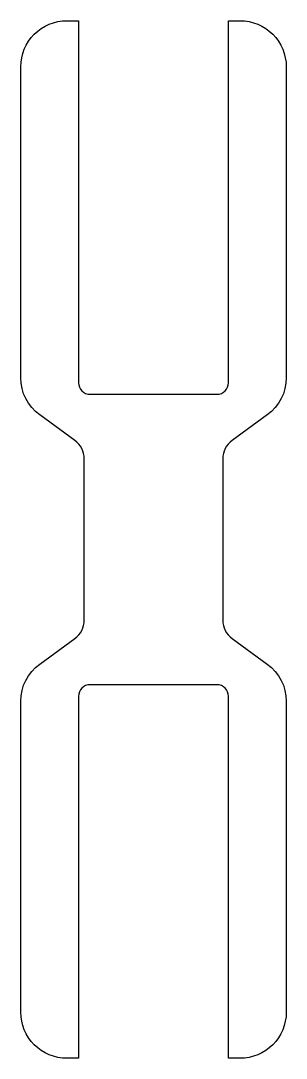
# Model space of a CAD drawing. Extents: x -633.1 to -621.6, y 64 to 109.
import ezdxf

# ---------------------------------------------------------------- set-up
doc = ezdxf.new("R2010")
doc.units = 0
doc.layers.add('ANA', color=220, linetype='CONTINUOUS')

msp = doc.modelspace()

# ---------------------------------------------------------------- linework, layer by layer
at = {"layer": 'ANA', "color": 0}
msp.add_lwpolyline([(-630.115, 80.179, 0.414214), (-630.615, 79.679), (-630.615, 63.979), (-631.115, 63.979, -0.414214), (-633.115, 65.979), (-633.115, 79.461, -0.239952), (-632.291, 81.078), (-630.777, 82.179, 0.239952), (-630.365, 82.988), (-630.365, 86.479), (-630.365, 89.97, 0.239952), (-630.777, 90.778), (-632.291, 91.88, -0.239952), (-633.115, 93.497), (-633.115, 106.979, -0.414214), (-631.115, 108.979), (-630.615, 108.979), (-630.615, 93.279, 0.414214), (-630.115, 92.779), (-627.365, 92.779), (-624.615, 92.779, 0.414214), (-624.115, 93.279), (-624.115, 108.979), (-623.615, 108.979, -0.414214), (-621.615, 106.979), (-621.615, 93.497, -0.239952), (-622.439, 91.88), (-623.953, 90.778, 0.239952), (-624.365, 89.97), (-624.365, 86.479), (-624.365, 82.988, 0.239952), (-623.953, 82.179), (-622.439, 81.078, -0.239952), (-621.615, 79.461), (-621.615, 65.979, -0.414214), (-623.615, 63.979), (-624.115, 63.979), (-624.115, 79.679, 0.414214), (-624.615, 80.179), (-627.365, 80.179)], format="xyb", close=True, dxfattribs=at)

doc.saveas('drawing.dxf')
